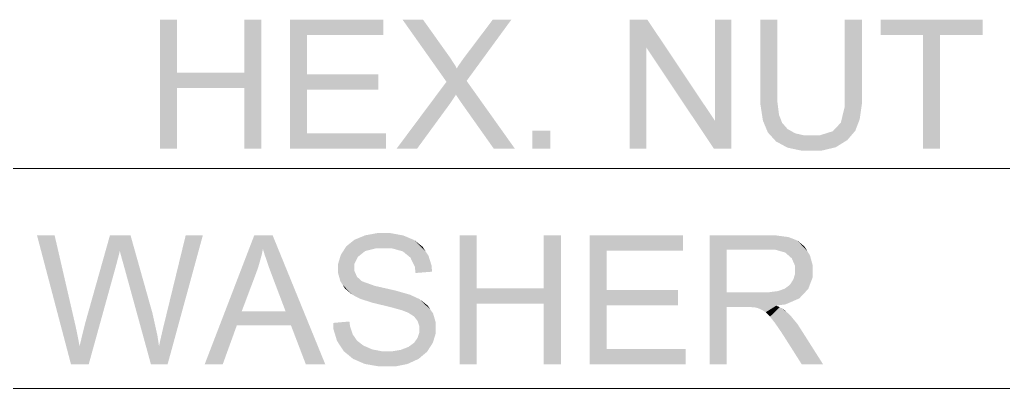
# Model space of a CAD drawing. Header units: millimetres. Extents: x 2 to 579, y 1 to 405.
# Drawn here: x 180.99 to 187.58, y 106.45 to 108.92 of the extents above; entities that cross this region are included whole.
import ezdxf

# ---------------------------------------------------------------- set-up
doc = ezdxf.new("R2010")
doc.units = ezdxf.units.MM
doc.linetypes.add('XKITLINE00', pattern=[0])
doc.layers.add('LinkedObject', color=7, linetype='Continuous', lineweight=0)

# ---------------------------------------------------------------- blocks, each defined once
blk = doc.blocks.new('*A4')
at = {"layer": 'LinkedObject'}
for points in [[(182.0464, 108.568), (181.9324, 108.0591), (181.9324, 108.9231)], [(182.0464, 108.568), (181.9324, 108.9231), (182.0464, 108.9231)], [(182.6097, 108.9231), (182.4957, 108.568), (182.4957, 108.9231)], [(182.4957, 108.4661), (182.4957, 108.568), (182.6097, 108.9231)], [(182.4957, 108.4661), (182.6097, 108.9231), (182.6097, 108.0591)], [(182.9156, 108.5568), (182.8015, 108.0591), (182.8015, 108.9231)], [(182.9156, 108.5568), (182.8015, 108.9231), (182.9156, 108.8212)], [(183.4262, 108.8212), (182.8015, 108.9231), (183.4262, 108.9231)], [(182.9156, 108.8212), (182.8015, 108.9231), (183.4262, 108.8212)], [(183.693, 108.9231), (183.8499, 108.507), (183.5559, 108.9231)], [(183.8501, 108.7023), (183.8499, 108.507), (183.693, 108.9231)], [(183.9848, 108.513), (183.9864, 108.6932), (184.2843, 108.9231)], [(184.2843, 108.9231), (183.9864, 108.6932), (184.1599, 108.9231)], [(185.0773, 108.9231), (185.187, 108.7373), (185.0773, 108.0591)], [(185.187, 108.7373), (185.0773, 108.9231), (185.1947, 108.9231)], [(185.187, 108.7373), (185.1947, 108.9231), (185.6399, 108.0591)], [(185.6399, 108.0591), (185.1947, 108.9231), (185.6476, 108.2449)], [(185.7573, 108.9231), (185.6476, 108.2449), (185.6476, 108.9231)], [(185.7573, 108.0591), (185.6476, 108.2449), (185.7573, 108.9231)], [(186.0657, 108.9231), (185.9517, 108.424), (185.9517, 108.9231)], [(186.0657, 108.4244), (185.9517, 108.424), (186.0657, 108.9231)], [(186.6308, 108.9231), (186.5167, 108.4244), (186.5167, 108.9231)], [(186.6308, 108.424), (186.5167, 108.4244), (186.6308, 108.9231)], [(186.7561, 108.9231), (187.0403, 108.8212), (186.7561, 108.8212)], [(187.1544, 108.8212), (187.0403, 108.8212), (186.7561, 108.9231)], [(187.1544, 108.8212), (186.7561, 108.9231), (187.4404, 108.9231)], [(187.1544, 108.8212), (187.4404, 108.9231), (187.4404, 108.8212)], [(187.0403, 108.0591), (187.1544, 108.8212), (187.1544, 108.0591)], [(187.0403, 108.8212), (187.1544, 108.8212), (187.0403, 108.0591)], [(185.0773, 108.0591), (185.187, 108.7373), (185.187, 108.0591)], [(183.8746, 108.6679), (183.8499, 108.507), (183.8501, 108.7023)], [(183.9089, 108.615), (183.8499, 108.507), (183.8746, 108.6679)], [(183.9668, 108.6675), (183.9848, 108.513), (183.9329, 108.6192)], [(183.9864, 108.6932), (183.9848, 108.513), (183.9668, 108.6675)], [(183.9187, 108.5965), (183.8499, 108.507), (183.9089, 108.615)], [(183.8499, 108.507), (183.9187, 108.5965), (183.9848, 108.513)], [(183.9329, 108.6192), (183.9848, 108.513), (183.9187, 108.5965)], [(182.0464, 108.4661), (181.9324, 108.0591), (182.0464, 108.568)], [(182.0464, 108.568), (182.4957, 108.4661), (182.0464, 108.4661)], [(182.4957, 108.568), (182.4957, 108.4661), (182.0464, 108.568)], [(182.9156, 108.4548), (182.8015, 108.0591), (182.9156, 108.5568)], [(183.3942, 108.4548), (182.9156, 108.5568), (183.3942, 108.5568)], [(182.9156, 108.4548), (182.9156, 108.5568), (183.3942, 108.4548)], [(181.9324, 108.0591), (182.0464, 108.4661), (182.0464, 108.0591)], [(182.4957, 108.4661), (182.6097, 108.0591), (182.4957, 108.0591)], [(183.8499, 108.507), (183.8721, 108.3586), (183.5162, 108.0591)], [(183.9848, 108.513), (183.9131, 108.4206), (183.8499, 108.507)], [(183.8721, 108.3586), (183.8499, 108.507), (183.8784, 108.3673)], [(183.8784, 108.3673), (183.8499, 108.507), (183.8989, 108.3983)], [(183.8989, 108.3983), (183.8499, 108.507), (183.9131, 108.4206)], [(183.9131, 108.4206), (183.9848, 108.513), (183.9217, 108.4069)], [(183.9217, 108.4069), (183.9848, 108.513), (183.9396, 108.3801)], [(183.9396, 108.3801), (183.9848, 108.513), (183.9488, 108.367)], [(183.9488, 108.367), (183.9848, 108.513), (184.1663, 108.0591)], [(184.1663, 108.0591), (183.9848, 108.513), (184.3076, 108.0591)], [(182.9156, 108.1611), (182.8015, 108.0591), (182.9156, 108.4548)], [(186.0657, 108.4244), (185.9517, 108.3553), (185.9517, 108.424)], [(186.0657, 108.368), (185.9517, 108.3553), (186.0657, 108.4244)], [(186.4899, 108.233), (186.6308, 108.424), (186.6013, 108.2171)], [(186.5167, 108.343), (186.6308, 108.424), (186.4899, 108.233)], [(186.6308, 108.424), (186.5167, 108.343), (186.5167, 108.4244)], [(186.6013, 108.2171), (186.6308, 108.424), (186.6161, 108.2554)], [(186.6161, 108.2554), (186.6308, 108.424), (186.6308, 108.3588)], [(183.5162, 108.0591), (183.8721, 108.3586), (183.6534, 108.0591)], [(186.0657, 108.368), (185.9847, 108.2074), (185.9517, 108.3553)], [(185.9517, 108.3553), (185.9847, 108.2074), (185.9682, 108.247)], [(186.0762, 108.2851), (185.9847, 108.2074), (186.0657, 108.368)], [(185.9847, 108.2074), (186.0762, 108.2851), (186.0867, 108.2584)], [(185.6476, 108.2449), (185.7573, 108.0591), (185.6399, 108.0591)], [(186.0971, 108.2317), (185.9847, 108.2074), (186.0867, 108.2584)], [(186.0971, 108.2317), (186.0948, 108.0863), (185.9847, 108.2074)], [(185.9847, 108.2074), (186.0948, 108.0863), (186.0012, 108.1678)], [(186.1331, 108.1906), (186.0948, 108.0863), (186.0971, 108.2317)], [(186.4631, 108.2044), (186.5335, 108.1165), (186.4363, 108.1758)], [(186.6013, 108.2171), (186.4631, 108.2044), (186.4899, 108.233)], [(186.5866, 108.1788), (186.4631, 108.2044), (186.6013, 108.2171)], [(186.5335, 108.1165), (186.4631, 108.2044), (186.5866, 108.1788)], [(182.8015, 108.0591), (182.9156, 108.1611), (183.4461, 108.0591)], [(183.4461, 108.0591), (182.9156, 108.1611), (183.4461, 108.1611)], [(184.546, 108.1801), (184.425, 108.0591), (184.425, 108.1801)], [(184.546, 108.0591), (184.425, 108.0591), (184.546, 108.1801)], [(186.0012, 108.1678), (186.0948, 108.0863), (186.0562, 108.1072)], [(186.0948, 108.0863), (186.1331, 108.1906), (186.1586, 108.1761)], [(186.1841, 108.1617), (186.0948, 108.0863), (186.1586, 108.1761)], [(186.1841, 108.1617), (186.2933, 108.0444), (186.0948, 108.0863)], [(186.2464, 108.1473), (186.2933, 108.0444), (186.1841, 108.1617)], [(186.2933, 108.0444), (186.2464, 108.1473), (186.2833, 108.1473)], [(186.3464, 108.1473), (186.2933, 108.0444), (186.2833, 108.1473)], [(186.2933, 108.0444), (186.3464, 108.1473), (186.3557, 108.0444)], [(186.495, 108.0925), (186.3464, 108.1473), (186.4363, 108.1758)], [(186.4566, 108.0685), (186.3464, 108.1473), (186.495, 108.0925)], [(186.3557, 108.0444), (186.3464, 108.1473), (186.4566, 108.0685)], [(186.4363, 108.1758), (186.5335, 108.1165), (186.495, 108.0925)], [(186.0948, 108.0863), (186.2933, 108.0444), (186.1334, 108.0654)], [(186.1334, 108.0654), (186.2933, 108.0444), (186.2326, 108.0444)], [(181.2266, 107.4781), (181.3362, 106.6141), (181.1087, 107.4781)], [(181.3573, 106.9116), (181.3362, 106.6141), (181.2266, 107.4781)], [(181.597, 107.4781), (181.6369, 107.2722), (181.4326, 106.8945)], [(181.6369, 107.2722), (181.597, 107.4781), (181.6427, 107.2931)], [(181.6427, 107.2931), (181.597, 107.4781), (181.6557, 107.344)], [(181.6557, 107.344), (181.597, 107.4781), (181.663, 107.3738)], [(181.7348, 107.4781), (181.663, 107.3738), (181.597, 107.4781)], [(181.663, 107.3738), (181.7348, 107.4781), (181.6652, 107.3642)], [(181.6652, 107.3642), (181.7348, 107.4781), (181.6791, 107.3134)], [(181.6791, 107.3134), (181.7348, 107.4781), (181.6908, 107.2722)], [(181.6908, 107.2722), (181.7348, 107.4781), (181.8579, 107.0404)], [(182.2189, 107.4781), (181.9689, 106.9227), (182.1041, 107.4781)], [(181.983, 106.6141), (181.9689, 106.9227), (182.2189, 107.4781)], [(182.5631, 107.4781), (182.5745, 107.2221), (182.2313, 106.6141)], [(182.5745, 107.2221), (182.5631, 107.4781), (182.5893, 107.2631)], [(182.5893, 107.2631), (182.5631, 107.4781), (182.6126, 107.3458)], [(182.6126, 107.3458), (182.5631, 107.4781), (182.6211, 107.3874)], [(182.6862, 107.4781), (182.6211, 107.3874), (182.5631, 107.4781)], [(182.6211, 107.3874), (182.6862, 107.4781), (182.6315, 107.3521)], [(182.6315, 107.3521), (182.6862, 107.4781), (182.6621, 107.2623)], [(182.6621, 107.2623), (182.6862, 107.4781), (182.6824, 107.2077)], [(182.6824, 107.2077), (182.6862, 107.4781), (182.7728, 106.9692)], [(182.7728, 106.9692), (182.6862, 107.4781), (182.8084, 106.8759)], [(182.8084, 106.8759), (182.6862, 107.4781), (183.0385, 106.6141)], [(183.3054, 107.4781), (183.3808, 107.3917), (183.2698, 107.4633)], [(183.3846, 107.4928), (183.3808, 107.3917), (183.3054, 107.4781)], [(183.4282, 107.4928), (183.3808, 107.3917), (183.3846, 107.4928)], [(183.3808, 107.3917), (183.4282, 107.4928), (183.4326, 107.3917)], [(183.4282, 107.4928), (183.4824, 107.3917), (183.4326, 107.3917)], [(183.5608, 107.4773), (183.4282, 107.4928), (183.4762, 107.4928)], [(183.5974, 107.4619), (183.4282, 107.4928), (183.5608, 107.4773)], [(183.5576, 107.3708), (183.4282, 107.4928), (183.5974, 107.4619)], [(183.4824, 107.3917), (183.4282, 107.4928), (183.5576, 107.3708)], [(184.0524, 107.123), (183.9383, 106.6141), (183.9383, 107.4781)], [(184.0524, 107.123), (183.9383, 107.4781), (184.0524, 107.4781)], [(184.6157, 107.4781), (184.5016, 107.123), (184.5016, 107.4781)], [(184.5016, 107.0211), (184.5016, 107.123), (184.6157, 107.4781)], [(184.5016, 107.0211), (184.6157, 107.4781), (184.6157, 106.6141)], [(184.9215, 107.1118), (184.8075, 106.6141), (184.8075, 107.4781)], [(184.9215, 107.1118), (184.8075, 107.4781), (184.9215, 107.3762)], [(185.4322, 107.3762), (184.8075, 107.4781), (185.4322, 107.4781)], [(184.9215, 107.3762), (184.8075, 107.4781), (185.4322, 107.3762)], [(185.7259, 107.0971), (185.6119, 106.6141), (185.6119, 107.4781)], [(185.6119, 107.4781), (185.7259, 107.3831), (185.7259, 107.0971)], [(185.9989, 107.3831), (185.6119, 107.4781), (185.9942, 107.4781)], [(185.7259, 107.3831), (185.6119, 107.4781), (185.9989, 107.3831)], [(185.9942, 107.4781), (186.0469, 107.3831), (185.9989, 107.3831)], [(186.1395, 107.4665), (185.9942, 107.4781), (186.0519, 107.4781)], [(186.1696, 107.4549), (185.9942, 107.4781), (186.1395, 107.4665)], [(186.1171, 107.3633), (185.9942, 107.4781), (186.1696, 107.4549)], [(186.0469, 107.3831), (185.9942, 107.4781), (186.1171, 107.3633)], [(183.18, 107.4054), (183.2816, 107.3537), (183.1615, 107.3769)], [(183.2342, 107.4486), (183.2816, 107.3537), (183.18, 107.4054)], [(183.3053, 107.3727), (183.2342, 107.4486), (183.2698, 107.4633)], [(183.2816, 107.3537), (183.2342, 107.4486), (183.3053, 107.3727)], [(183.2698, 107.4633), (183.3808, 107.3917), (183.3053, 107.3727)], [(183.5974, 107.4619), (183.5831, 107.3498), (183.5576, 107.3708)], [(183.6341, 107.4464), (183.5831, 107.3498), (183.5974, 107.4619)], [(183.5831, 107.3498), (183.6341, 107.4464), (183.6085, 107.3289)], [(183.6085, 107.3289), (183.6341, 107.4464), (183.7102, 107.3707)], [(183.7102, 107.3707), (183.6341, 107.4464), (183.6904, 107.4008)], [(186.1696, 107.4549), (186.1394, 107.3436), (186.1171, 107.3633)], [(186.1996, 107.4432), (186.1394, 107.3436), (186.1696, 107.4549)], [(186.1394, 107.3436), (186.1996, 107.4432), (186.1616, 107.3238)], [(186.1616, 107.3238), (186.1996, 107.4432), (186.2655, 107.3726)], [(186.2655, 107.3726), (186.1996, 107.4432), (186.2475, 107.4021)], [(183.1615, 107.3769), (183.1244, 107.2545), (183.143, 107.3485)], [(183.2578, 107.3347), (183.1244, 107.2545), (183.1615, 107.3769)], [(183.143, 107.3485), (183.1244, 107.2545), (183.1244, 107.2873)], [(183.1615, 107.3769), (183.2816, 107.3537), (183.2578, 107.3347)], [(183.7102, 107.3707), (183.6384, 107.2669), (183.6085, 107.3289)], [(183.7299, 107.3407), (183.6384, 107.2669), (183.7102, 107.3707)], [(183.7511, 107.2725), (183.6384, 107.2669), (183.7299, 107.3407)], [(186.2655, 107.3726), (186.1838, 107.2734), (186.1616, 107.3238)], [(186.2834, 107.3432), (186.1838, 107.2734), (186.2655, 107.3726)], [(186.3013, 107.2781), (186.1838, 107.2734), (186.2834, 107.3432)], [(181.4326, 106.8945), (181.6369, 107.2722), (181.4548, 106.6141)], [(181.8579, 107.0404), (181.8714, 106.6141), (181.6908, 107.2722)], [(183.2341, 107.2889), (183.1244, 107.2545), (183.2578, 107.3347)], [(183.1244, 107.2545), (183.2341, 107.2889), (183.2341, 107.262)], [(183.7525, 107.2345), (183.6384, 107.2669), (183.7511, 107.2725)], [(186.3013, 107.2424), (186.1838, 107.2734), (186.3013, 107.2781)], [(186.1838, 107.2734), (186.3013, 107.2424), (186.1838, 107.2428)], [(182.2313, 106.6141), (182.5745, 107.2221), (182.4792, 106.9692)], [(183.2341, 107.2388), (183.1244, 107.2545), (183.2341, 107.262)], [(183.1244, 107.2545), (183.2341, 107.2388), (183.1244, 107.2247)], [(183.1244, 107.2247), (183.2341, 107.2388), (183.1395, 107.1709)], [(183.1395, 107.1709), (183.2341, 107.2388), (183.1547, 107.1469)], [(183.1547, 107.1469), (183.2341, 107.2388), (183.2509, 107.2004)], [(183.6384, 107.2669), (183.7525, 107.2345), (183.6428, 107.2259)], [(186.1724, 107.1831), (186.3013, 107.2424), (186.2419, 107.0874)], [(186.1838, 107.2218), (186.3013, 107.2424), (186.1724, 107.1831)], [(186.3013, 107.2424), (186.1838, 107.2218), (186.1838, 107.2428)], [(186.2419, 107.0874), (186.3013, 107.2424), (186.2716, 107.1189)], [(186.2716, 107.1189), (186.3013, 107.2424), (186.3013, 107.1964)], [(183.2509, 107.2004), (183.2158, 107.0826), (183.1547, 107.1469)], [(183.1547, 107.1469), (183.2158, 107.0826), (183.1698, 107.1228)], [(183.2677, 107.1854), (183.2158, 107.0826), (183.2509, 107.2004)], [(183.2158, 107.0826), (183.2677, 107.1854), (183.2466, 107.0663)], [(183.2466, 107.0663), (183.2677, 107.1854), (183.2842, 107.1704)], [(183.2466, 107.0663), (183.2842, 107.1704), (183.2704, 107.0537)], [(183.2704, 107.0537), (183.2842, 107.1704), (183.3537, 107.0267)], [(183.3537, 107.0267), (183.2842, 107.1704), (183.3703, 107.1396)], [(183.3537, 107.0267), (183.3703, 107.1396), (183.4132, 107.0124)], [(183.4132, 107.0124), (183.3703, 107.1396), (183.44, 107.1238)], [(186.2419, 107.0874), (186.1158, 107.1214), (186.1494, 107.1474)], [(186.1609, 107.1652), (186.2419, 107.0874), (186.1494, 107.1474)], [(186.1724, 107.1831), (186.2419, 107.0874), (186.1609, 107.1652)], [(183.4132, 107.0124), (183.44, 107.1238), (183.4726, 106.9981)], [(183.4726, 106.9981), (183.44, 107.1238), (183.5096, 107.108)], [(183.4726, 106.9981), (183.5096, 107.108), (183.5495, 106.977)], [(183.5495, 106.977), (183.5096, 107.108), (183.5669, 106.9702)], [(183.5669, 106.9702), (183.5096, 107.108), (183.5939, 106.9599)], [(183.6052, 107.0805), (183.5939, 106.9599), (183.5096, 107.108)], [(183.6311, 107.0687), (183.5939, 106.9599), (183.6052, 107.0805)], [(184.0524, 107.0211), (183.9383, 106.6141), (184.0524, 107.123)], [(184.0524, 107.123), (184.5016, 107.0211), (184.0524, 107.0211)], [(184.5016, 107.123), (184.5016, 107.0211), (184.0524, 107.123)], [(184.9215, 107.0099), (184.8075, 106.6141), (184.9215, 107.1118)], [(185.4002, 107.0099), (184.9215, 107.1118), (185.4002, 107.1118)], [(184.9215, 107.0099), (184.9215, 107.1118), (185.4002, 107.0099)], [(185.7259, 107.0971), (185.7259, 106.9978), (185.6119, 106.6141)], [(185.8583, 106.9978), (185.7259, 107.0971), (185.9713, 107.0971)], [(185.7259, 106.9978), (185.7259, 107.0971), (185.8583, 106.9978)], [(185.8583, 106.9978), (185.9713, 107.0971), (185.8804, 106.9978)], [(185.8804, 106.9978), (185.9713, 107.0971), (185.9121, 106.9957)], [(185.9121, 106.9957), (185.9713, 107.0971), (185.9218, 106.9936)], [(185.9218, 106.9936), (185.9713, 107.0971), (185.9351, 106.9904)], [(185.9351, 106.9904), (185.9713, 107.0971), (185.9611, 106.9789)], [(185.9611, 106.9789), (185.9713, 107.0971), (186.0104, 107.0971)], [(185.9611, 106.9789), (186.0104, 107.0971), (185.9739, 106.9707)], [(186.0104, 107.0971), (186.0583, 107.0073), (185.9739, 106.9707)], [(186.0716, 107.1052), (186.0583, 107.0073), (186.0104, 107.0971)], [(186.0583, 107.0073), (186.0716, 107.1052), (186.1204, 107.0158)], [(186.0937, 107.1133), (186.2419, 107.0874), (186.0716, 107.1052)], [(186.2122, 107.0559), (186.0716, 107.1052), (186.2419, 107.0874)], [(186.1204, 107.0158), (186.0716, 107.1052), (186.2122, 107.0559)], [(186.1158, 107.1214), (186.2419, 107.0874), (186.0937, 107.1133)], [(181.881, 106.9591), (181.8714, 106.6141), (181.8579, 107.0404)], [(183.5939, 106.9599), (183.6311, 107.0687), (183.633, 106.9344)], [(183.633, 106.9344), (183.6311, 107.0687), (183.6688, 107.0513)], [(183.633, 106.9344), (183.6688, 107.0513), (183.6449, 106.9193)], [(183.6449, 106.9193), (183.6688, 107.0513), (183.6568, 106.9041)], [(183.6688, 107.0513), (183.7425, 106.9807), (183.6568, 106.9041)], [(183.7425, 106.9807), (183.6688, 107.0513), (183.7245, 107.0073)], [(183.9383, 106.6141), (184.0524, 107.0211), (184.0524, 106.6141)], [(184.5016, 107.0211), (184.6157, 106.6141), (184.5016, 106.6141)], [(184.9215, 106.7161), (184.8075, 106.6141), (184.9215, 107.0099)], [(181.9149, 106.8064), (181.8714, 106.6141), (181.881, 106.9591)], [(182.4468, 106.8759), (182.2313, 106.6141), (182.4792, 106.9692)], [(182.4792, 106.9692), (182.8084, 106.8759), (182.4468, 106.8759)], [(182.7728, 106.9692), (182.8084, 106.8759), (182.4792, 106.9692)], [(183.6568, 106.9041), (183.7425, 106.9807), (183.6687, 106.8686)], [(183.6687, 106.8686), (183.7425, 106.9807), (183.7605, 106.954)], [(183.6687, 106.8686), (183.7605, 106.954), (183.6687, 106.8483)], [(183.6687, 106.8483), (183.7605, 106.954), (183.6687, 106.8283)], [(183.7605, 106.954), (183.7785, 106.8579), (183.6687, 106.8283)], [(183.7785, 106.8579), (183.7605, 106.954), (183.7785, 106.8927)], [(185.6119, 106.6141), (185.7259, 106.9978), (185.7259, 106.6141)], [(185.9739, 106.9707), (186.0583, 107.0073), (185.9867, 106.9625)], [(186.0583, 107.0073), (186.0157, 106.9336), (185.9867, 106.9625)], [(186.081, 106.9964), (186.0157, 106.9336), (186.0583, 107.0073)], [(186.0157, 106.9336), (186.081, 106.9964), (186.0319, 106.913)], [(186.0319, 106.913), (186.081, 106.9964), (186.0481, 106.8923)], [(186.0481, 106.8923), (186.081, 106.9964), (186.1272, 106.9643)], [(186.1272, 106.9643), (186.0892, 106.8328), (186.0481, 106.8923)], [(186.1272, 106.9643), (186.081, 106.9964), (186.1155, 106.9749)], [(186.1522, 106.9413), (186.0892, 106.8328), (186.1272, 106.9643)], [(181.3677, 106.8671), (181.3362, 106.6141), (181.3573, 106.9116)], [(181.4297, 106.8839), (181.4548, 106.6141), (181.4101, 106.8041)], [(181.4326, 106.8945), (181.4548, 106.6141), (181.4297, 106.8839)], [(181.9689, 106.9227), (181.983, 106.6141), (181.9557, 106.8696)], [(182.2313, 106.6141), (182.4468, 106.8759), (182.352, 106.6141)], [(182.8084, 106.8759), (183.0385, 106.6141), (182.9084, 106.6141)], [(183.2043, 106.8685), (183.0924, 106.8915), (183.2004, 106.901)], [(183.0924, 106.8915), (183.1398, 106.7363), (183.0936, 106.8482)], [(183.2043, 106.8685), (183.1398, 106.7363), (183.0924, 106.8915)], [(186.1995, 106.8838), (186.0892, 106.8328), (186.1522, 106.9413)], [(186.0892, 106.8328), (186.1995, 106.8838), (186.1142, 106.7939)], [(186.1142, 106.7939), (186.1995, 106.8838), (186.2218, 106.8493)], [(181.3858, 106.7788), (181.3362, 106.6141), (181.3677, 106.8671)], [(181.9557, 106.8696), (181.983, 106.6141), (181.9341, 106.7758)], [(183.0936, 106.8482), (183.1398, 106.7363), (183.1173, 106.7706)], [(183.222, 106.8152), (183.1398, 106.7363), (183.2043, 106.8685)], [(183.1398, 106.7363), (183.222, 106.8152), (183.1623, 106.702)], [(183.1623, 106.702), (183.222, 106.8152), (183.2243, 106.6507)], [(183.236, 106.7944), (183.2243, 106.6507), (183.222, 106.8152)], [(183.6565, 106.7913), (183.7785, 106.8579), (183.7588, 106.7586)], [(183.6687, 106.8283), (183.7785, 106.8579), (183.6565, 106.7913)], [(183.7588, 106.7586), (183.7785, 106.8579), (183.7785, 106.8235)], [(186.1142, 106.7939), (186.2218, 106.8493), (186.2284, 106.6141)], [(186.2284, 106.6141), (186.2218, 106.8493), (186.3711, 106.6141)], [(181.3934, 106.735), (181.3362, 106.6141), (181.3858, 106.7788)], [(181.4101, 106.8041), (181.4548, 106.6141), (181.3934, 106.735)], [(181.9256, 106.735), (181.8714, 106.6141), (181.9149, 106.8064)], [(181.9341, 106.7758), (181.983, 106.6141), (181.9256, 106.735)], [(183.25, 106.7736), (183.2243, 106.6507), (183.236, 106.7944)], [(183.25, 106.7736), (183.2638, 106.6336), (183.2243, 106.6507)], [(183.2933, 106.7399), (183.2638, 106.6336), (183.25, 106.7736)], [(183.6322, 106.7574), (183.7391, 106.7281), (183.595, 106.7306)], [(183.6444, 106.7743), (183.7588, 106.7586), (183.6322, 106.7574)], [(183.7391, 106.7281), (183.6322, 106.7574), (183.7588, 106.7586)], [(183.6565, 106.7913), (183.7588, 106.7586), (183.6444, 106.7743)], [(181.3934, 106.735), (181.4548, 106.6141), (181.3362, 106.6141)], [(181.9256, 106.735), (181.983, 106.6141), (181.8714, 106.6141)], [(183.2638, 106.6336), (183.2933, 106.7399), (183.3033, 106.6165)], [(183.3227, 106.7271), (183.3033, 106.6165), (183.2933, 106.7399)], [(183.352, 106.7142), (183.3033, 106.6165), (183.3227, 106.7271)], [(183.352, 106.7142), (183.4014, 106.5995), (183.3033, 106.6165)], [(183.4181, 106.7014), (183.4014, 106.5995), (183.352, 106.7142)], [(183.4181, 106.7014), (183.4599, 106.5995), (183.4014, 106.5995)], [(183.4549, 106.7014), (183.4599, 106.5995), (183.4181, 106.7014)], [(183.4549, 106.7014), (183.506, 106.5995), (183.4599, 106.5995)], [(183.4875, 106.7014), (183.506, 106.5995), (183.4549, 106.7014)], [(183.5451, 106.7111), (183.6259, 106.6333), (183.4875, 106.7014)], [(183.4875, 106.7014), (183.6259, 106.6333), (183.506, 106.5995)], [(183.57, 106.7209), (183.7194, 106.6976), (183.5451, 106.7111)], [(183.6628, 106.6502), (183.5451, 106.7111), (183.7194, 106.6976)], [(183.6259, 106.6333), (183.5451, 106.7111), (183.6628, 106.6502)], [(183.595, 106.7306), (183.7194, 106.6976), (183.57, 106.7209)], [(183.595, 106.7306), (183.7391, 106.7281), (183.7194, 106.6976)], [(184.8075, 106.6141), (184.9215, 106.7161), (185.452, 106.6141)], [(185.452, 106.6141), (184.9215, 106.7161), (185.452, 106.7161)], [(183.506, 106.5995), (183.6259, 106.6333), (183.589, 106.6164)]]:
    blk.add_hatch(color=7, dxfattribs=at).paths.add_polyline_path(points, flags=17)
at = {"layer": 'LinkedObject', "color": 6, "linetype": 'XKITLINE00', "lineweight": 0}
for p, q in [((190.4309, 107.9259), (180.8893, 107.9259)), ((190.6861, 106.4531), (177.0577, 106.4531))]:
    blk.add_line(p, q, dxfattribs=at)

msp = doc.modelspace()

# ---------------------------------------------------------------- block references
at = {"lineweight": 0}
msp.add_blockref('*A4', (0, 0), dxfattribs=at)

doc.saveas('drawing.dxf')
